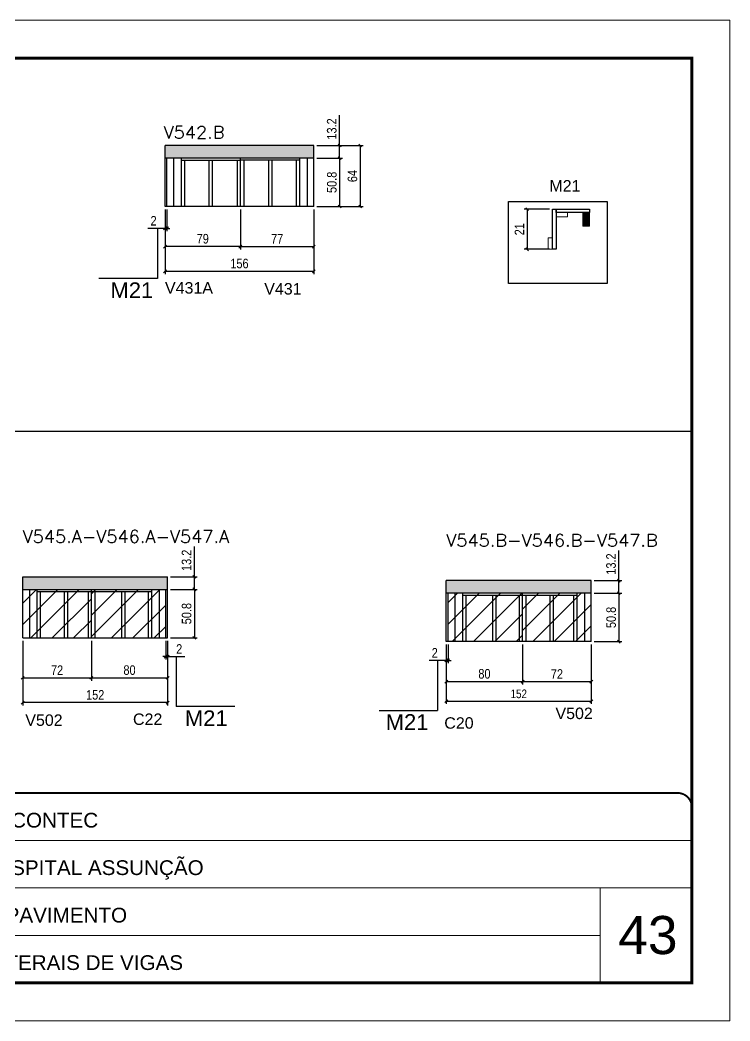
# Model space of a CAD drawing. Extents: x -21493 to -15213, y -12134 to 11887.
# Drawn here: x -17583 to -16838, y -649 to 401 of the extents above; entities that cross this region are included whole.
import ezdxf

# ---------------------------------------------------------------- set-up
doc = ezdxf.new("R2010")
doc.units = 0
doc.linetypes.add('CONTINUO', pattern=[0])
doc.linetypes.add('DASHED', pattern=[0.75, 0.5, -0.25])
for name, color, linetype in [('5', 5, 'Continuous'), ('COTA', 241, 'Continuous'), ('NOMENCLATURA', 7, 'Continuous'), ('Painéis', 200, 'Continuous'), ('Reaproveitamento', 251, 'Continuous'), ('SARR_2.2x7', 40, 'Continuous'), ('SARR_3.5x7', 81, 'Continuous')]:
    doc.layers.add(name, color=color, linetype=linetype)
for name, color, linetype, lineweight in [('CARIMBO', 255, 'Continuous', 9), ('Folhas', 255, 'Continuous', 9), ('Madeira', 126, 'Continuous', 18), ('Sarr 2.2x7', 40, 'Continuous', 9), ('SARRAFO DE PRESSAO', 251, 'DASHED', 9), ('Texto Seção', 7, 'Continuous', 15)]:
    doc.layers.add(name, color=color, linetype=linetype, lineweight=lineweight)
doc.styles.add('ARIAL', font='arial.ttf')
doc.styles.add('COTA TECNICA', font='techl___.ttf', dxfattribs={"height": 10})
doc.styles.add('COTA TECNICA-50', font='techl___.ttf', dxfattribs={"height": 9})
doc.styles.add('REGUA-120', font='ROMANS.shx', dxfattribs={"height": 15})
doc.styles.get("Standard").update_dxf_attribs({"font": 'arial.ttf'})
doc.dimstyles.new('COTA PAINEL-50', dxfattribs={"dimtxt": 9, "dimasz": 3, "dimexe": 3, "dimexo": 3, "dimgap": 3, "dimtad": 1, "dimdec": 1, "dimzin": 12, "dimdsep": 46, "dimtxsty": 'COTA TECNICA-50', "dimblk1": 'OBLIQUE', "dimblk2": 'OBLIQUE', "dimsah": 1, "dimcen": 0.9, "dimclrd": 4, "dimclre": 4, "dimclrt": 240, "dimadec": 1, "dimazin": 3, "dimtfac": 1, "dimtdec": 1, "dimtmove": 0, "dimatfit": 3, "dimfxl": 1, "dimtolj": 1, "dimtzin": 12, "dimarcsym": 0})
doc.dimstyles.new('PAINEL', dxfattribs={"dimtxt": 10, "dimasz": 3, "dimexe": 3, "dimexo": 3, "dimgap": 3, "dimtad": 1, "dimdec": 1, "dimzin": 12, "dimdsep": 46, "dimtxsty": 'COTA TECNICA', "dimblk1": 'OBLIQUE', "dimblk2": 'OBLIQUE', "dimsah": 1, "dimcen": 0.9, "dimclrd": 4, "dimclre": 4, "dimclrt": 240, "dimadec": 1, "dimazin": 3, "dimtfac": 1, "dimtdec": 1, "dimtmove": 0, "dimatfit": 3, "dimfxl": 1, "dimtolj": 1, "dimtzin": 12, "dimarcsym": 0})
pattern_1 = [(50, (-13435.967, -1270.354), (5.46554, -0.4781726), [0.5715, -6.2865]), (355, (-13435.967, -1270.354), (-1.057303, 5.731705), [0.4572, -5.0292175]), (100.45144, (-13435.5116, -1270.394), (4.4082374, 5.2535326), [0.4857, -5.342707]), (46.1842, (-13435.967, -1268.83), (8.132371, -1.26127), [0.85725, -9.42975]), (96.63556, (-13435.289, -1268.935), (7.122124, 7.422784), [0.72855, -8.014068]), (351.18415, (-13435.967, -1268.83), (7.122124, 7.422784), [0.685799, -7.543792]), (21, (-13435.205, -1269.211), (4.5484317, -3.067956), [0.5715, -6.2865]), (326, (-13435.205, -1269.211), (1.854061, 5.525639), [0.4572, -5.0292]), (71.45144, (-13434.826, -1269.4666), (6.4024926, 2.457683), [0.4857, -5.342698]), (37.5, (-13435.967, -1270.354), (0.0926581, 2.5366512), [0, -4.96824, 0, -5.1054, 0, -5.04825]), (7.5, (-13435.967, -1270.354), (2.0045899, 3.0054172), [0, -2.91084, 0, -4.85394, 0, -1.92405]), (327.5, (-13437.6663, -1270.354), (4.0677179, -0.1718623), [0, -1.905, 0, -5.9436, 0, -7.8867]), (317.5, (-13438.4283, -1270.354), (4.4438754, 0.7627947), [0, -2.4765, 0, -3.94716, 0, -5.6007])]

# ---------------------------------------------------------------- blocks, each defined once
blk = doc.blocks.new('_Oblique')
at = {"color": 0, "linetype": 'ByBlock', "lineweight": -2}
blk.add_line((-0.5, -0.5), (0.5, 0.5), dxfattribs=at)
blk = doc.blocks.new('*D1175')
at = {"layer": 'COTA', "color": 4, "lineweight": -2, "ltscale": 25, "transparency": 16777216}
for p, q in [((-17580.1, -249.6), (-17580.1, -317.6)), ((-17428.1, -249.6), (-17428.1, -317.6)), ((-17428.1, -314.6), (-17580.1, -314.6))]:
    blk.add_line(p, q, dxfattribs=at)
at = {"layer": 'Defpoints', "color": 0, "ltscale": 25, "transparency": 16777216}
for p in [(-17580.1, -246.6), (-17428.1, -246.6), (-17580.1, -314.6)]:
    blk.add_point(p, dxfattribs=at)
at = {"layer": 'COTA', "color": 4, "lineweight": -2, "ltscale": 25, "transparency": 16777216, "xscale": 3, "yscale": 3, "zscale": 3, "rotation": 180}
blk.add_blockref('_Oblique', (-17580.1, -314.6), dxfattribs=at)
at = {"layer": 'COTA', "color": 4, "lineweight": -2, "ltscale": 25, "transparency": 16777216, "xscale": 3, "yscale": 3, "zscale": 3}
blk.add_blockref('_Oblique', (-17428.1, -314.6), dxfattribs=at)
at = {"layer": 'COTA', "color": 240, "ltscale": 25, "transparency": 16777216, "insert": (-17504.1, -306.5), "char_height": 10, "attachment_point": 5, "style": 'COTA TECNICA'}
blk.add_mtext('\\A1;152', dxfattribs=at)
blk = doc.blocks.new('*D1176')
at = {"layer": 'COTA', "color": 4, "lineweight": -2, "ltscale": 25, "transparency": 16777216}
for p, q in [((-17580.1, -249.6), (-17580.1, -291.6)), ((-17508.1, -249.6), (-17508.1, -291.6)), ((-17580.1, -288.6), (-17508.1, -288.6))]:
    blk.add_line(p, q, dxfattribs=at)
at = {"layer": 'Defpoints', "color": 0, "ltscale": 25, "transparency": 16777216}
for p in [(-17580.1, -246.6), (-17508.1, -246.6), (-17508.1, -288.6)]:
    blk.add_point(p, dxfattribs=at)
at = {"layer": 'COTA', "color": 4, "lineweight": -2, "ltscale": 25, "transparency": 16777216, "xscale": 3, "yscale": 3, "zscale": 3, "rotation": 180}
blk.add_blockref('_Oblique', (-17580.1, -288.6), dxfattribs=at)
at = {"layer": 'COTA', "color": 4, "lineweight": -2, "ltscale": 25, "transparency": 16777216, "xscale": 3, "yscale": 3, "zscale": 3}
blk.add_blockref('_Oblique', (-17508.1, -288.6), dxfattribs=at)
at = {"layer": 'COTA', "color": 240, "ltscale": 25, "transparency": 16777216, "insert": (-17544.1, -280.5), "char_height": 10, "attachment_point": 5, "style": 'COTA TECNICA'}
blk.add_mtext('\\A1;72', dxfattribs=at)
blk = doc.blocks.new('*D1169')
at = {"layer": 'COTA', "color": 4, "lineweight": -2, "ltscale": 25, "transparency": 16777216}
for p, q in [((-17508.1, -249.6), (-17508.1, -291.6)), ((-17428.1, -249.6), (-17428.1, -291.6)), ((-17508.1, -288.6), (-17428.1, -288.6))]:
    blk.add_line(p, q, dxfattribs=at)
at = {"layer": 'Defpoints', "color": 0, "ltscale": 25, "transparency": 16777216}
for p in [(-17508.1, -246.6), (-17428.1, -246.6), (-17428.1, -288.6)]:
    blk.add_point(p, dxfattribs=at)
at = {"layer": 'COTA', "color": 4, "lineweight": -2, "ltscale": 25, "transparency": 16777216, "xscale": 3, "yscale": 3, "zscale": 3, "rotation": 180}
blk.add_blockref('_Oblique', (-17508.1, -288.6), dxfattribs=at)
at = {"layer": 'COTA', "color": 4, "lineweight": -2, "ltscale": 25, "transparency": 16777216, "xscale": 3, "yscale": 3, "zscale": 3}
blk.add_blockref('_Oblique', (-17428.1, -288.6), dxfattribs=at)
at = {"layer": 'COTA', "color": 240, "ltscale": 25, "transparency": 16777216, "insert": (-17468.1, -280.5), "char_height": 10, "attachment_point": 5, "style": 'COTA TECNICA'}
blk.add_mtext('\\A1;80', dxfattribs=at)
blk = doc.blocks.new('*D1177')
at = {"layer": 'COTA', "color": 4, "lineweight": -2, "ltscale": 25, "transparency": 16777216}
for p, q in [((-17425.1, -195.8), (-17397.1, -195.8)), ((-17400.1, -195.8), (-17400.1, -246.6)), ((-17425.1, -246.6), (-17397.1, -246.6))]:
    blk.add_line(p, q, dxfattribs=at)
at = {"layer": 'Defpoints', "color": 0, "ltscale": 25, "transparency": 16777216}
for p in [(-17428.1, -195.8), (-17428.1, -246.6), (-17400.1, -246.6)]:
    blk.add_point(p, dxfattribs=at)
at = {"layer": 'COTA', "color": 4, "lineweight": -2, "ltscale": 25, "transparency": 16777216, "xscale": 3, "yscale": 3, "zscale": 3}
for p, rotation in [((-17400.1, -195.8), 90), ((-17400.1, -246.6), 270)]:
    blk.add_blockref('_Oblique', p, dxfattribs=dict(at, rotation=rotation))
at = {"layer": 'COTA', "color": 240, "ltscale": 25, "transparency": 16777216, "insert": (-17408.2, -221.2), "char_height": 10, "attachment_point": 5, "rotation": 90, "style": 'COTA TECNICA'}
blk.add_mtext('\\A1;50.8', dxfattribs=at)
blk = doc.blocks.new('*D1178')
at = {"layer": 'COTA', "color": 4, "lineweight": -2, "ltscale": 25, "transparency": 16777216}
for p, q in [((-17400.1, -182.6), (-17400.1, -150.9)), ((-17425.1, -182.6), (-17397.1, -182.6)), ((-17400.1, -195.8), (-17400.1, -182.6)), ((-17425.1, -195.8), (-17397.1, -195.8))]:
    blk.add_line(p, q, dxfattribs=at)
at = {"layer": 'Defpoints', "color": 0, "ltscale": 25, "transparency": 16777216}
for p in [(-17428.1, -182.6), (-17400.1, -182.6), (-17428.1, -195.8)]:
    blk.add_point(p, dxfattribs=at)
at = {"layer": 'COTA', "color": 4, "lineweight": -2, "ltscale": 25, "transparency": 16777216, "xscale": 3, "yscale": 3, "zscale": 3}
for p, rotation in [((-17400.1, -182.6), 90), ((-17400.1, -195.8), 270)]:
    blk.add_blockref('_Oblique', p, dxfattribs=dict(at, rotation=rotation))
at = {"layer": 'COTA', "color": 240, "ltscale": 25, "transparency": 16777216, "insert": (-17408.3, -165.3), "char_height": 10, "attachment_point": 5, "rotation": 90, "style": 'COTA TECNICA'}
blk.add_mtext('\\A1;13.2', dxfattribs=at)
blk = doc.blocks.new('*D1179')
at = {"layer": 'COTA', "color": 4, "lineweight": -2, "ltscale": 25, "transparency": 16777216}
for p, q in [((-17430.1, -249.6), (-17430.1, -269.3)), ((-17428.1, -249.6), (-17428.1, -269.3)), ((-17430.1, -266.3), (-17433.1, -266.3)), ((-17430.1, -266.3), (-17428.1, -266.3)), ((-17428.1, -266.3), (-17410, -266.3))]:
    blk.add_line(p, q, dxfattribs=at)
at = {"layer": 'Defpoints', "color": 0, "ltscale": 25, "transparency": 16777216}
for p in [(-17430.1, -246.6), (-17428.1, -246.6), (-17428.1, -266.3)]:
    blk.add_point(p, dxfattribs=at)
at = {"layer": 'COTA', "color": 4, "lineweight": -2, "ltscale": 25, "transparency": 16777216, "xscale": 3, "yscale": 3, "zscale": 3}
blk.add_blockref('_Oblique', (-17430.1, -266.3), dxfattribs=at)
at = {"layer": 'COTA', "color": 4, "lineweight": -2, "ltscale": 25, "transparency": 16777216, "xscale": 3, "yscale": 3, "zscale": 3, "rotation": 180}
blk.add_blockref('_Oblique', (-17428.1, -266.3), dxfattribs=at)
at = {"layer": 'COTA', "color": 240, "ltscale": 25, "transparency": 16777216, "insert": (-17416, -258.3), "char_height": 10, "attachment_point": 5, "style": 'COTA TECNICA'}
blk.add_mtext('\\A1;2', dxfattribs=at)
blk = doc.blocks.new('*D1180')
at = {"layer": 'COTA', "color": 4, "lineweight": -2, "ltscale": 25, "transparency": 16777216}
for p, q in [((-17055.9, -253.6), (-17055.9, -295.6)), ((-16983.9, -253.6), (-16983.9, -295.6)), ((-16983.9, -292.6), (-17055.9, -292.6))]:
    blk.add_line(p, q, dxfattribs=at)
at = {"layer": 'Defpoints', "color": 0, "ltscale": 25, "transparency": 16777216}
for p in [(-17055.9, -250.6), (-16983.9, -250.6), (-17055.9, -292.6)]:
    blk.add_point(p, dxfattribs=at)
at = {"layer": 'COTA', "color": 4, "lineweight": -2, "ltscale": 25, "transparency": 16777216, "xscale": 3, "yscale": 3, "zscale": 3, "rotation": 180}
blk.add_blockref('_Oblique', (-17055.9, -292.6), dxfattribs=at)
at = {"layer": 'COTA', "color": 4, "lineweight": -2, "ltscale": 25, "transparency": 16777216, "xscale": 3, "yscale": 3, "zscale": 3}
blk.add_blockref('_Oblique', (-16983.9, -292.6), dxfattribs=at)
at = {"layer": 'COTA', "color": 240, "ltscale": 25, "transparency": 16777216, "insert": (-17019.9, -284.5), "char_height": 10, "attachment_point": 5, "style": 'COTA TECNICA'}
blk.add_mtext('\\A1;72', dxfattribs=at)
blk = doc.blocks.new('*D1170')
at = {"layer": 'COTA', "color": 4, "lineweight": -2, "ltscale": 25, "transparency": 16777216}
for p, q in [((-17135.9, -253.6), (-17135.9, -295.6)), ((-17055.9, -253.6), (-17055.9, -295.6)), ((-17055.9, -292.6), (-17135.9, -292.6))]:
    blk.add_line(p, q, dxfattribs=at)
at = {"layer": 'Defpoints', "color": 0, "ltscale": 25, "transparency": 16777216}
for p in [(-17135.9, -250.6), (-17055.9, -250.6), (-17135.9, -292.6)]:
    blk.add_point(p, dxfattribs=at)
at = {"layer": 'COTA', "color": 4, "lineweight": -2, "ltscale": 25, "transparency": 16777216, "xscale": 3, "yscale": 3, "zscale": 3, "rotation": 180}
blk.add_blockref('_Oblique', (-17135.9, -292.6), dxfattribs=at)
at = {"layer": 'COTA', "color": 4, "lineweight": -2, "ltscale": 25, "transparency": 16777216, "xscale": 3, "yscale": 3, "zscale": 3}
blk.add_blockref('_Oblique', (-17055.9, -292.6), dxfattribs=at)
at = {"layer": 'COTA', "color": 240, "ltscale": 25, "transparency": 16777216, "insert": (-17095.9, -284.4), "char_height": 10, "attachment_point": 5, "style": 'COTA TECNICA'}
blk.add_mtext('\\A1;80', dxfattribs=at)
blk = doc.blocks.new('*D1181')
at = {"layer": 'COTA', "color": 4, "lineweight": -2, "ltscale": 25, "transparency": 16777216}
for p, q in [((-17135.9, -253.6), (-17135.9, -273.3)), ((-17133.9, -253.6), (-17133.9, -273.3)), ((-17135.9, -270.3), (-17154, -270.3)), ((-17133.9, -270.3), (-17135.9, -270.3)), ((-17133.9, -270.3), (-17130.9, -270.3))]:
    blk.add_line(p, q, dxfattribs=at)
at = {"layer": 'Defpoints', "color": 0, "ltscale": 25, "transparency": 16777216}
for p in [(-17135.9, -250.6), (-17133.9, -250.6), (-17135.9, -270.3)]:
    blk.add_point(p, dxfattribs=at)
at = {"layer": 'COTA', "color": 4, "lineweight": -2, "ltscale": 25, "transparency": 16777216, "xscale": 3, "yscale": 3, "zscale": 3}
blk.add_blockref('_Oblique', (-17135.9, -270.3), dxfattribs=at)
at = {"layer": 'COTA', "color": 4, "lineweight": -2, "ltscale": 25, "transparency": 16777216, "xscale": 3, "yscale": 3, "zscale": 3, "rotation": 180}
blk.add_blockref('_Oblique', (-17133.9, -270.3), dxfattribs=at)
at = {"layer": 'COTA', "color": 240, "ltscale": 25, "transparency": 16777216, "insert": (-17148, -262.3), "char_height": 10, "attachment_point": 5, "style": 'COTA TECNICA'}
blk.add_mtext('\\A1;2', dxfattribs=at)
blk = doc.blocks.new('*D1171')
at = {"layer": 'COTA', "color": 4, "lineweight": -2, "ltscale": 25, "transparency": 16777216}
for p, q in [((-16980.9, -199.8), (-16951.9, -199.8)), ((-16954.9, -199.8), (-16954.9, -250.6)), ((-16980.9, -250.6), (-16951.9, -250.6))]:
    blk.add_line(p, q, dxfattribs=at)
at = {"layer": 'Defpoints', "color": 0, "ltscale": 25, "transparency": 16777216}
for p in [(-16983.9, -199.8), (-16983.9, -250.6), (-16954.9, -250.6)]:
    blk.add_point(p, dxfattribs=at)
at = {"layer": 'COTA', "color": 4, "lineweight": -2, "ltscale": 25, "transparency": 16777216, "xscale": 3, "yscale": 3, "zscale": 3}
for p, rotation in [((-16954.9, -199.8), 90), ((-16954.9, -250.6), 270)]:
    blk.add_blockref('_Oblique', p, dxfattribs=dict(at, rotation=rotation))
at = {"layer": 'COTA', "color": 240, "ltscale": 25, "transparency": 16777216, "insert": (-16963, -225.2), "char_height": 10, "attachment_point": 5, "rotation": 90, "style": 'COTA TECNICA'}
blk.add_mtext('\\A1;50.8', dxfattribs=at)
blk = doc.blocks.new('*D1172')
at = {"layer": 'COTA', "color": 4, "lineweight": -2, "ltscale": 25, "transparency": 16777216}
for p, q in [((-16954.9, -186.6), (-16954.9, -154.9)), ((-16980.9, -186.6), (-16951.9, -186.6)), ((-16954.9, -199.8), (-16954.9, -186.6)), ((-16980.9, -199.8), (-16951.9, -199.8))]:
    blk.add_line(p, q, dxfattribs=at)
at = {"layer": 'Defpoints', "color": 0, "ltscale": 25, "transparency": 16777216}
for p in [(-16983.9, -186.6), (-16954.9, -186.6), (-16983.9, -199.8)]:
    blk.add_point(p, dxfattribs=at)
at = {"layer": 'COTA', "color": 4, "lineweight": -2, "ltscale": 25, "transparency": 16777216, "xscale": 3, "yscale": 3, "zscale": 3}
for p, rotation in [((-16954.9, -186.6), 90), ((-16954.9, -199.8), 270)]:
    blk.add_blockref('_Oblique', p, dxfattribs=dict(at, rotation=rotation))
at = {"layer": 'COTA', "color": 240, "ltscale": 25, "transparency": 16777216, "insert": (-16963.1, -169.2), "char_height": 10, "attachment_point": 5, "rotation": 90, "style": 'COTA TECNICA'}
blk.add_mtext('\\A1;13.2', dxfattribs=at)
blk = doc.blocks.new('*D1182')
at = {"layer": 'COTA', "color": 4, "lineweight": -2, "transparency": 16777216}
for p, q in [((-17135.9, -253.6), (-17135.9, -316)), ((-16983.9, -253.6), (-16983.9, -316)), ((-17135.9, -313), (-16983.9, -313))]:
    blk.add_line(p, q, dxfattribs=at)
at = {"layer": 'Defpoints', "color": 0, "transparency": 16777216}
for p in [(-17135.9, -250.6), (-16983.9, -250.6), (-16983.9, -313)]:
    blk.add_point(p, dxfattribs=at)
at = {"layer": 'COTA', "color": 4, "lineweight": -2, "transparency": 16777216, "xscale": 3, "yscale": 3, "zscale": 3, "rotation": 180}
blk.add_blockref('_Oblique', (-17135.9, -313), dxfattribs=at)
at = {"layer": 'COTA', "color": 4, "lineweight": -2, "transparency": 16777216, "xscale": 3, "yscale": 3, "zscale": 3}
blk.add_blockref('_Oblique', (-16983.9, -313), dxfattribs=at)
at = {"layer": 'COTA', "color": 240, "transparency": 16777216, "insert": (-17059.9, -305.4), "char_height": 9, "attachment_point": 5, "style": 'COTA TECNICA-50'}
blk.add_mtext('\\A1;152', dxfattribs=at)
blk = doc.blocks.new('*D1831')
at = {"layer": 'Defpoints', "color": 0, "linetype": 'ByBlock', "transparency": 16777216}
for p in [(-17024.7, 203), (-17051.1, 161), (-17024.7, 161)]:
    blk.add_point(p, dxfattribs=at)
at = {"layer": 'Sarr 2.2x7', "color": 4, "linetype": 'ByBlock', "lineweight": -2, "transparency": 16777216}
for p, q in [((-17027.7, 203), (-17054.1, 203)), ((-17051.1, 203), (-17051.1, 161)), ((-17027.7, 161), (-17054.1, 161))]:
    blk.add_line(p, q, dxfattribs=at)
at = {"layer": 'Sarr 2.2x7', "color": 4, "linetype": 'ByBlock', "lineweight": -2, "transparency": 16777216, "xscale": 3, "yscale": 3, "zscale": 3}
for p, rotation in [((-17051.1, 203), 90), ((-17051.1, 161), 270)]:
    blk.add_blockref('_Oblique', p, dxfattribs=dict(at, rotation=rotation))
at = {"layer": 'Sarr 2.2x7', "color": 240, "linetype": 'ByBlock', "transparency": 16777216, "insert": (-17059.2, 182), "char_height": 10, "attachment_point": 5, "rotation": 90, "style": 'COTA TECNICA'}
blk.add_mtext('\\A1;21', dxfattribs=at)
blk = doc.blocks.new('*D1746')
at = {"layer": 'COTA', "color": 4, "lineweight": -2, "ltscale": 25, "transparency": 16777216}
for p, q in [((-17430.8, 202.8), (-17430.8, 134.9)), ((-17274.8, 202.8), (-17274.8, 134.9)), ((-17430.8, 137.9), (-17274.8, 137.9))]:
    blk.add_line(p, q, dxfattribs=at)
at = {"layer": 'Defpoints', "color": 0, "ltscale": 25, "transparency": 16777216}
for p in [(-17430.8, 205.8), (-17274.8, 205.8), (-17274.8, 137.9)]:
    blk.add_point(p, dxfattribs=at)
at = {"layer": 'COTA', "color": 4, "lineweight": -2, "ltscale": 25, "transparency": 16777216, "xscale": 3, "yscale": 3, "zscale": 3, "rotation": 180}
blk.add_blockref('_Oblique', (-17430.8, 137.9), dxfattribs=at)
at = {"layer": 'COTA', "color": 4, "lineweight": -2, "ltscale": 25, "transparency": 16777216, "xscale": 3, "yscale": 3, "zscale": 3}
blk.add_blockref('_Oblique', (-17274.8, 137.9), dxfattribs=at)
at = {"layer": 'COTA', "color": 240, "ltscale": 25, "transparency": 16777216, "insert": (-17352.8, 146), "char_height": 10, "attachment_point": 5, "style": 'COTA TECNICA'}
blk.add_mtext('\\A1;156', dxfattribs=at)
blk = doc.blocks.new('*D1747')
at = {"layer": 'COTA', "color": 4, "lineweight": -2, "ltscale": 25, "transparency": 16777216}
for p, q in [((-17430.8, 202.8), (-17430.8, 160.8)), ((-17351.8, 202.8), (-17351.8, 160.8)), ((-17351.8, 163.8), (-17430.8, 163.8))]:
    blk.add_line(p, q, dxfattribs=at)
at = {"layer": 'Defpoints', "color": 0, "ltscale": 25, "transparency": 16777216}
for p in [(-17430.8, 205.8), (-17351.8, 205.8), (-17430.8, 163.8)]:
    blk.add_point(p, dxfattribs=at)
at = {"layer": 'COTA', "color": 4, "lineweight": -2, "ltscale": 25, "transparency": 16777216, "xscale": 3, "yscale": 3, "zscale": 3, "rotation": 180}
blk.add_blockref('_Oblique', (-17430.8, 163.8), dxfattribs=at)
at = {"layer": 'COTA', "color": 4, "lineweight": -2, "ltscale": 25, "transparency": 16777216, "xscale": 3, "yscale": 3, "zscale": 3}
blk.add_blockref('_Oblique', (-17351.8, 163.8), dxfattribs=at)
at = {"layer": 'COTA', "color": 240, "ltscale": 25, "transparency": 16777216, "insert": (-17391.3, 172), "char_height": 10, "attachment_point": 5, "style": 'COTA TECNICA'}
blk.add_mtext('\\A1;79', dxfattribs=at)
blk = doc.blocks.new('*D1805')
at = {"layer": 'COTA', "color": 4, "lineweight": -2, "ltscale": 25, "transparency": 16777216}
for p, q in [((-17271.8, 256.6), (-17244.8, 256.6)), ((-17247.8, 256.6), (-17247.8, 205.8)), ((-17271.8, 205.8), (-17244.8, 205.8))]:
    blk.add_line(p, q, dxfattribs=at)
at = {"layer": 'Defpoints', "color": 0, "ltscale": 25, "transparency": 16777216}
for p in [(-17274.8, 256.6), (-17274.8, 205.8), (-17247.8, 205.8)]:
    blk.add_point(p, dxfattribs=at)
at = {"layer": 'COTA', "color": 4, "lineweight": -2, "ltscale": 25, "transparency": 16777216, "xscale": 3, "yscale": 3, "zscale": 3}
for p, rotation in [((-17247.8, 256.6), 90), ((-17247.8, 205.8), 270)]:
    blk.add_blockref('_Oblique', p, dxfattribs=dict(at, rotation=rotation))
at = {"layer": 'COTA', "color": 240, "ltscale": 25, "transparency": 16777216, "insert": (-17255.9, 231.2), "char_height": 10, "attachment_point": 5, "rotation": 90, "style": 'COTA TECNICA'}
blk.add_mtext('\\A1;50.8', dxfattribs=at)
blk = doc.blocks.new('*D1806')
at = {"layer": 'COTA', "color": 4, "lineweight": -2, "ltscale": 25, "transparency": 16777216}
for p, q in [((-17247.8, 269.8), (-17247.8, 301.6)), ((-17271.8, 269.8), (-17244.8, 269.8)), ((-17247.8, 256.6), (-17247.8, 269.8)), ((-17271.8, 256.6), (-17244.8, 256.6))]:
    blk.add_line(p, q, dxfattribs=at)
at = {"layer": 'Defpoints', "color": 0, "ltscale": 25, "transparency": 16777216}
for p in [(-17274.8, 269.8), (-17247.8, 269.8), (-17274.8, 256.6)]:
    blk.add_point(p, dxfattribs=at)
at = {"layer": 'COTA', "color": 4, "lineweight": -2, "ltscale": 25, "transparency": 16777216, "xscale": 3, "yscale": 3, "zscale": 3}
for p, rotation in [((-17247.8, 269.8), 90), ((-17247.8, 256.6), 270)]:
    blk.add_blockref('_Oblique', p, dxfattribs=dict(at, rotation=rotation))
at = {"layer": 'COTA', "color": 240, "ltscale": 25, "transparency": 16777216, "insert": (-17256, 287.2), "char_height": 10, "attachment_point": 5, "rotation": 90, "style": 'COTA TECNICA'}
blk.add_mtext('\\A1;13.2', dxfattribs=at)
blk = doc.blocks.new('*D1748')
at = {"layer": 'COTA', "color": 4, "lineweight": -2, "ltscale": 25, "transparency": 16777216}
for p, q in [((-17351.8, 202.8), (-17351.8, 160.8)), ((-17274.8, 202.8), (-17274.8, 160.8)), ((-17351.8, 163.8), (-17274.8, 163.8))]:
    blk.add_line(p, q, dxfattribs=at)
at = {"layer": 'Defpoints', "color": 0, "ltscale": 25, "transparency": 16777216}
for p in [(-17351.8, 205.8), (-17274.8, 205.8), (-17274.8, 163.8)]:
    blk.add_point(p, dxfattribs=at)
at = {"layer": 'COTA', "color": 4, "lineweight": -2, "ltscale": 25, "transparency": 16777216, "xscale": 3, "yscale": 3, "zscale": 3, "rotation": 180}
blk.add_blockref('_Oblique', (-17351.8, 163.8), dxfattribs=at)
at = {"layer": 'COTA', "color": 4, "lineweight": -2, "ltscale": 25, "transparency": 16777216, "xscale": 3, "yscale": 3, "zscale": 3}
blk.add_blockref('_Oblique', (-17274.8, 163.8), dxfattribs=at)
at = {"layer": 'COTA', "color": 240, "ltscale": 25, "transparency": 16777216, "insert": (-17313.3, 171.9), "char_height": 10, "attachment_point": 5, "style": 'COTA TECNICA'}
blk.add_mtext('\\A1;77', dxfattribs=at)
blk = doc.blocks.new('*D1807')
at = {"layer": 'COTA', "color": 4, "lineweight": -2, "transparency": 16777216}
for p, q in [((-17430.8, 202.8), (-17430.8, 179.9)), ((-17428.8, 202.8), (-17428.8, 179.9)), ((-17430.8, 182.9), (-17448.9, 182.9)), ((-17428.8, 182.9), (-17430.8, 182.9)), ((-17428.8, 182.9), (-17425.8, 182.9))]:
    blk.add_line(p, q, dxfattribs=at)
at = {"layer": 'Defpoints', "color": 0, "transparency": 16777216}
for p in [(-17430.8, 205.8), (-17428.8, 205.8), (-17430.8, 182.9)]:
    blk.add_point(p, dxfattribs=at)
at = {"layer": 'COTA', "color": 4, "lineweight": -2, "transparency": 16777216, "xscale": 3, "yscale": 3, "zscale": 3}
blk.add_blockref('_Oblique', (-17430.8, 182.9), dxfattribs=at)
at = {"layer": 'COTA', "color": 4, "lineweight": -2, "transparency": 16777216, "xscale": 3, "yscale": 3, "zscale": 3, "rotation": 180}
blk.add_blockref('_Oblique', (-17428.8, 182.9), dxfattribs=at)
at = {"layer": 'COTA', "color": 240, "transparency": 16777216, "insert": (-17442.9, 190.9), "char_height": 10, "attachment_point": 5, "style": 'COTA TECNICA'}
blk.add_mtext('\\A1;2', dxfattribs=at)
blk = doc.blocks.new('*D1808')
at = {"layer": 'COTA', "color": 4, "lineweight": -2, "ltscale": 25, "transparency": 16777216}
for p, q in [((-17271.8, 269.8), (-17223.2, 269.8)), ((-17226.2, 269.8), (-17226.2, 205.8)), ((-17271.8, 205.8), (-17223.2, 205.8))]:
    blk.add_line(p, q, dxfattribs=at)
at = {"layer": 'Defpoints', "color": 0, "ltscale": 25, "transparency": 16777216}
for p in [(-17274.8, 269.8), (-17274.8, 205.8), (-17226.2, 205.8)]:
    blk.add_point(p, dxfattribs=at)
at = {"layer": 'COTA', "color": 4, "lineweight": -2, "ltscale": 25, "transparency": 16777216, "xscale": 3, "yscale": 3, "zscale": 3}
for p, rotation in [((-17226.2, 269.8), 90), ((-17226.2, 205.8), 270)]:
    blk.add_blockref('_Oblique', p, dxfattribs=dict(at, rotation=rotation))
at = {"layer": 'COTA', "color": 240, "ltscale": 25, "transparency": 16777216, "insert": (-17234.3, 237.8), "char_height": 10, "attachment_point": 5, "rotation": 90, "style": 'COTA TECNICA'}
blk.add_mtext('\\A1;64', dxfattribs=at)
blk = doc.blocks.new('9999999999')
at = {"color": 30, "linetype": 'CONTINUO'}
for p, q in [((98564.6, 34379.6), (99584, 34379.6)), ((98564.6, 34329.8), (99488, 34329.8)), ((99584, 34329.8), (99488, 34329.8)), ((99488, 34329.8), (99488, 34230.2)), ((98564.6, 34280), (99488, 34280))]:
    blk.add_line(p, q, dxfattribs=at)
at = {"color": 30, "linetype": 'CONTINUO', "const_width": 2}
blk.add_lwpolyline([(99584, 34230.2), (99584, 34414.4, 0.414214), (99569, 34429.4), (98229, 34429.4, 0.414214), (98214, 34414.4), (98214, 34245.2, 0.414214), (98229, 34230.2), (99584, 34230.2)], format="xyb", dxfattribs=at)
at = {"layer": 'Folhas'}
blk.add_lwpolyline([(98139, 34190.2), (99624, 34190.2), (99624, 35240.2), (98139, 35240.2)], close=True, dxfattribs=at)
at = {"layer": 'Folhas', "color": 30, "const_width": 3}
blk.add_lwpolyline([(98214, 34230.2), (99584, 34230.2), (99584, 35200.2), (98214, 35200.2)], close=True, dxfattribs=at)
at = {"color": 7, "linetype": 'Continuous', "ltscale": 5, "style": 'ARIAL'}
for s, height, p in [('ROCONTEC', 15.48, (98837.7, 34393.1)), ('HOSPITAL ASSUNÇÃO', 15.483, (98837.7, 34343.3)), ('3° PAVIMENTO', 15.483, (98837.7, 34293.5)), ('LATERAIS DE VIGAS', 15.483, (98837.7, 34243.7))]:
    blk.add_text(s, height=height, dxfattribs=at).set_placement(p)

msp = doc.modelspace()

# ---------------------------------------------------------------- hatches: boundary and pattern name
at = {"layer": 'COTA', "linetype": 'ByBlock'}
h = msp.add_hatch(dxfattribs=at)
h.set_pattern_fill('AR-CONC', color=256, scale=0.03)
h.set_pattern_definition([(50, (-158060.318, -17701.501), (5.46554007, -0.47817257), [0.5715, -6.2865]), (355, (-158060.318, -17701.501), (-1.05730264, 5.73170536), [0.4572, -5.02921753]), (100.4514447, (-158059.8627, -17701.541), (4.40823741, 5.25353256), [0.48570026, -5.34270734]), (46.1842, (-158060.318, -17699.977), (8.13237123, -1.26126984), [0.85725, -9.42975]), (96.6355576, (-158059.6405, -17700.082), (7.122124, 7.42278374), [0.7285507, -8.01406824]), (351.184151, (-158060.318, -17699.977), (7.122124, 7.42278374), [0.685799, -7.54379196]), (21, (-158059.556, -17700.358), (4.54843174, -3.06795595), [0.5715, -6.2865]), (326, (-158059.556, -17700.358), (1.85406085, 5.52563898), [0.4572, -5.0292]), (71.451445, (-158059.177, -17700.614), (6.40249258, 2.45768307), [0.48570026, -5.34269813]), (37.5, (-158060.3182, -17701.501), (0.092658098, 2.536651166), [0, -4.96824, 0, -5.1054, 0, -5.04825]), (7.5, (-158060.3182, -17701.501), (2.004589875, 3.005417245), [0, -2.91084, 0, -4.85394, 0, -1.92405]), (327.5, (-158062.0174, -17701.501), (4.067717855, -0.17186232), [0, -1.905, 0, -5.9436, 0, -7.8867]), (317.5, (-158062.7794, -17701.501), (4.44387544, 0.76279473), [0, -2.4765, 0, -3.94716, 0, -5.6007])])
h.paths.add_polyline_path([(-17430.82, 269.82), (-17430.82, 256.62), (-17274.78, 256.62), (-17274.78, 269.82)])
h = msp.add_hatch(dxfattribs=at)
h.set_pattern_fill('AR-CONC', color=256, scale=0.03)
h.set_pattern_definition(pattern_1)
h.paths.add_polyline_path([(-17428.1, -195.84), (-17428.1, -182.64), (-17580.14, -182.64), (-17580.14, -195.84), (-17508.14, -195.84)])
h = msp.add_hatch(dxfattribs=at)
h.set_pattern_fill('AR-CONC', color=256, scale=0.03)
h.set_pattern_definition(pattern_1)
h.paths.add_polyline_path([(-16983.86, -199.8), (-16983.86, -186.6), (-17135.9, -186.6), (-17135.9, -199.8), (-17055.86, -199.8)])
at = {"layer": 'Madeira'}
h = msp.add_hatch(dxfattribs=at)
h.set_pattern_fill('ANSI31', color=256, scale=0.2, angle=270, style=0)
h.set_pattern_definition([(315, (-419.67775, -13148.738), (0.449012806, 0.449012806), [])])
h.paths.add_polyline_path([(-16985.69, 199.39), (-16992.69, 199.39), (-16992.69, 185.39), (-16985.69, 185.39)])
at = {"layer": 'Reaproveitamento', "ltscale": 25}
h = msp.add_hatch(dxfattribs=at)
h.set_pattern_fill('ANSI31', color=256, scale=5)
h.set_pattern_definition([(45, (-158169.875, -19274.596), (-11.2253202, 11.2253202), [])])
h.paths.add_polyline_path([(-17508.14, -246.64), (-17508.14, -195.84), (-17580.14, -195.84), (-17580.14, -246.64)])
h = msp.add_hatch(dxfattribs=at)
h.set_pattern_fill('ANSI31', color=256, scale=5)
h.set_pattern_definition([(45, (-158219.875, -19274.596), (-11.2253202, 11.2253202), [])])
h.paths.add_polyline_path([(-17430.1, -246.64), (-17430.1, -195.84), (-17508.14, -195.84), (-17508.14, -246.64)])
h = msp.add_hatch(dxfattribs=at)
h.set_pattern_fill('ANSI31', color=256, scale=5)
h.set_pattern_definition([(45, (-158330.279, -19274.596), (-11.2253202, 11.2253202), [])])
h.paths.add_polyline_path([(-17055.86, -250.6), (-17055.86, -199.8), (-17133.9, -199.8), (-17133.9, -250.6)])
h = msp.add_hatch(dxfattribs=at)
h.set_pattern_fill('ANSI31', color=256, scale=5)
h.set_pattern_definition([(45, (-158380.279, -19274.596), (-11.2253202, 11.2253202), [])])
h.paths.add_polyline_path([(-16983.86, -250.6), (-16983.86, -199.8), (-17055.86, -199.8), (-17055.86, -250.6)])

# ---------------------------------------------------------------- linework, layer by layer
at = {"linetype": 'ByBlock'}
msp.add_lwpolyline([(-17070.61, 211.15), (-16967.17, 211.15), (-16967.17, 125.22), (-17070.61, 125.22)], close=True, dxfattribs=at)
at = {"layer": 'COTA', "linetype": 'ByBlock'}
for p, q in [((-17274.78, 269.82), (-17430.82, 269.82)), ((-17430.82, 256.62), (-17430.82, 269.82)), ((-17274.78, 256.62), (-17274.78, 269.82)), ((-18248.41, -29.69), (-16878.41, -29.69)), ((-17580.14, -182.64), (-17428.1, -182.64)), ((-17580.14, -195.84), (-17580.14, -182.64)), ((-17428.1, -195.84), (-17428.1, -182.64)), ((-16983.86, -186.6), (-17135.9, -186.6)), ((-17135.9, -199.8), (-17135.9, -186.6)), ((-16983.86, -199.8), (-16983.86, -186.6))]:
    msp.add_line(p, q, dxfattribs=at)
at = {"layer": 'Madeira'}
msp.add_lwpolyline([(-16985.69, 199.39), (-16992.69, 199.39), (-16992.69, 185.39), (-16985.69, 185.39)], close=True, dxfattribs=at)
at = {"layer": 'NOMENCLATURA', "linetype": 'Continuous'}
for p, q in [((-17438.74, 182.65), (-17438.74, 130.25)), ((-17438.74, 130.25), (-17500.24, 130.25)), ((-17419.04, -266.34), (-17419.04, -318.74)), ((-17144.96, -270.29), (-17144.96, -322.69)), ((-17357.55, -318.74), (-17419.04, -318.74)), ((-17206.45, -322.69), (-17144.96, -322.69))]:
    msp.add_line(p, q, dxfattribs=at)
at = {"layer": 'Painéis'}
for p, q in [((-17274.78, 256.62), (-17430.82, 256.62)), ((-17274.78, 205.82), (-17430.82, 205.82)), ((-17580.14, -195.84), (-17508.14, -195.84)), ((-17508.14, -195.84), (-17428.1, -195.84)), ((-17055.86, -199.8), (-17135.9, -199.8)), ((-16983.86, -199.8), (-17055.86, -199.8)), ((-17580.14, -246.64), (-17508.14, -246.64)), ((-17508.14, -246.64), (-17428.1, -246.64)), ((-17055.86, -250.6), (-17135.9, -250.6)), ((-16983.86, -250.6), (-17055.86, -250.6))]:
    msp.add_line(p, q, dxfattribs=at)
at = {"layer": 'Painéis', "linetype": 'ByBlock'}
for p, q in [((-17430.82, 205.82), (-17430.82, 256.62)), ((-17274.78, 205.82), (-17274.78, 256.62))]:
    msp.add_line(p, q, dxfattribs=at)
at = {"layer": 'Painéis', "ltscale": 25}
for p, q in [((-17428.82, 205.82), (-17428.82, 256.62)), ((-17351.78, 205.82), (-17351.78, 256.62)), ((-17274.78, 205.82), (-17274.78, 256.62)), ((-17580.14, -246.64), (-17580.14, -195.84)), ((-17508.14, -246.64), (-17508.14, -195.84)), ((-17508.14, -246.64), (-17508.14, -195.84)), ((-17430.1, -246.64), (-17430.1, -195.84)), ((-17428.1, -246.64), (-17428.1, -195.84)), ((-17135.9, -250.6), (-17135.9, -199.8)), ((-17133.9, -250.6), (-17133.9, -199.8)), ((-17055.86, -250.6), (-17055.86, -199.8)), ((-17055.86, -250.6), (-17055.86, -199.8)), ((-16983.86, -250.6), (-16983.86, -199.8))]:
    msp.add_line(p, q, dxfattribs=at)
at = {"layer": 'Painéis'}
msp.add_lwpolyline([(-17020.65, 161), (-17024.65, 161), (-17024.65, 203), (-17020.65, 203)], close=True, dxfattribs=at)
at = {"layer": 'Painéis', "linetype": 'ByBlock'}
msp.add_lwpolyline([(-17020.65, 203), (-16985.71, 203), (-16985.71, 199.4), (-17020.65, 199.4), (-17020.65, 203)], dxfattribs=at)
at = {"layer": 'Sarr 2.2x7', "linetype": 'ByBlock'}
for points in [[(-17020.65, 199.4), (-17008.65, 199.4), (-17008.65, 195), (-17020.65, 195), (-17020.65, 199.4)], [(-17029.05, 161), (-17029.05, 173), (-17024.65, 173), (-17024.65, 161), (-17029.05, 161)]]:
    msp.add_lwpolyline(points, dxfattribs=at)
at = {"layer": 'SARR_2.2x7', "linetype": 'Continuous'}
for p, q in [((-17421.82, 256.62), (-17421.82, 205.82)), ((-17413.82, 254.42), (-17351.78, 254.42)), ((-17289.78, 254.42), (-17351.78, 254.42)), ((-17281.78, 256.62), (-17281.78, 205.82)), ((-17573.14, -195.84), (-17573.14, -246.64)), ((-17565.14, -198.04), (-17508.14, -198.04)), ((-17508.14, -198.04), (-17445.1, -198.04)), ((-17437.1, -195.84), (-17437.1, -246.64)), ((-17126.9, -199.8), (-17126.9, -250.6)), ((-17118.9, -202), (-17055.86, -202)), ((-17055.86, -202), (-16998.86, -202)), ((-16990.86, -199.8), (-16990.86, -250.6))]:
    msp.add_line(p, q, dxfattribs=at)
at = {"layer": 'SARR_3.5x7'}
for p, q in [((-17413.82, 256.62), (-17413.82, 205.82)), ((-17410.32, 254.42), (-17410.32, 205.82)), ((-17410.3, 254.42), (-17410.3, 205.82)), ((-17384.82, 254.42), (-17384.82, 205.82)), ((-17381.32, 254.42), (-17381.32, 205.82)), ((-17355.28, 254.42), (-17355.28, 205.82)), ((-17348.28, 254.42), (-17348.28, 205.82)), ((-17322.27, 254.42), (-17322.27, 205.82)), ((-17318.77, 254.42), (-17318.77, 205.82)), ((-17293.28, 254.42), (-17293.28, 205.82)), ((-17289.78, 256.62), (-17289.78, 205.82)), ((-17565.14, -195.84), (-17565.14, -246.64)), ((-17561.64, -198.04), (-17561.64, -246.64)), ((-17536.64, -198.04), (-17536.64, -246.64)), ((-17533.14, -198.04), (-17533.14, -246.64)), ((-17511.64, -198.04), (-17511.64, -246.64)), ((-17511.64, -198.04), (-17511.64, -246.64)), ((-17504.64, -198.04), (-17504.64, -246.64)), ((-17476.62, -198.04), (-17476.62, -246.64)), ((-17473.12, -198.04), (-17473.12, -246.64)), ((-17448.6, -198.04), (-17448.6, -246.64)), ((-17445.1, -195.84), (-17445.1, -246.64)), ((-17118.9, -199.8), (-17118.9, -250.6)), ((-17115.4, -202), (-17115.4, -250.6)), ((-17087.38, -202), (-17087.38, -250.6)), ((-17083.88, -202), (-17083.88, -250.6)), ((-17059.36, -202), (-17059.36, -250.6)), ((-17052.36, -202), (-17052.36, -250.6)), ((-17027.36, -202), (-17027.36, -250.6)), ((-17023.86, -202), (-17023.86, -250.6)), ((-17002.36, -202), (-17002.36, -250.6)), ((-16998.86, -199.8), (-16998.86, -250.6))]:
    msp.add_line(p, q, dxfattribs=at)

# ---------------------------------------------------------------- block references
at = {"layer": 'SARRAFO DE PRESSAO', "color": 6, "linetype": 'ByBlock'}
msp.add_blockref('9999999999', (-116462.39, -34838.72), dxfattribs=at)

# ---------------------------------------------------------------- texts
at = {"layer": '5', "color": 7, "linetype": 'Continuous'}
msp.add_text('M21', height=12, rotation=359.99996, dxfattribs=at).set_placement((-17027.77, 221.59))
at = {"layer": '5', "linetype": 'Continuous'}
for s, rotation, p in [('V431A', 0.00004, (-17430.91, 114.51)), ('V431', 0.00004, (-17326.81, 113.53)), ('V502', 0.00004, (-17021.4, -331.82)), ('V502', 359.99996, (-17577.4, -338.94)), ('C22', 359.99996, (-17464.46, -337.96)), ('C20', 0.00004, (-17138, -341.92))]:
    msp.add_text(s, height=12, rotation=rotation, dxfattribs=at).set_placement(p)
at = {"layer": 'CARIMBO', "style": 'ARIAL'}
msp.add_text('43', height=40, dxfattribs=at).set_placement((-16955.55, -578.37))
at = {"layer": 'NOMENCLATURA', "linetype": 'Continuous'}
for p in [(-17488.07, 109.77), (-17410.05, -339.22), (-17199.44, -343.18)]:
    msp.add_text('M21', height=16.5, dxfattribs=at).set_placement(p)
at = {"layer": 'Texto Seção', "style": 'REGUA-120', "width": 1.05}
for s, p in [('V542.B', (-17432.27, 277.13)), ('V545.A-V546.A-V547.A', (-17580.15, -146.83)), ('V545.B-V546.B-V547.B', (-17135.92, -150.79))]:
    msp.add_text(s, height=13, dxfattribs=at).set_placement(p)

# ---------------------------------------------------------------- dimensions: what is measured, and where the dimension line sits
at = {"layer": 'COTA', "ltscale": 25}
for base, p1, p2, angle, picture, middle in [((-17247.79, 269.82), (-17274.78, 256.62), (-17274.78, 269.82), 90, '*D1806', (-17256.01, 287.19)), ((-17226.23, 205.82), (-17274.78, 269.82), (-17274.78, 205.82), 90, '*D1808', (-17234.33, 237.82)), ((-17247.79, 205.82), (-17274.78, 256.62), (-17274.78, 205.82), 90, '*D1805', (-17255.92, 231.22)), ((-17274.78, 137.86), (-17430.82, 205.82), (-17274.78, 205.82), 180, '*D1746', (-17352.8, 145.97)), ((-17400.1, -182.64), (-17428.1, -195.84), (-17428.1, -182.64), 90, '*D1178', (-17408.32, -165.28)), ((-16954.87, -186.6), (-16983.86, -199.8), (-16983.86, -186.6), 90, '*D1172', (-16963.09, -169.23)), ((-17400.1, -246.64), (-17428.1, -195.84), (-17428.1, -246.64), 90, '*D1177', (-17408.24, -221.24)), ((-16954.87, -250.6), (-16983.86, -199.8), (-16983.86, -250.6), 90, '*D1171', (-16963, -225.2)), ((-17135.9, -270.29), (-17133.9, -250.6), (-17135.9, -250.6), 180, '*D1181', (-17147.96, -262.29)), ((-17055.86, -292.57), (-16983.86, -250.6), (-17055.86, -250.6), 180, '*D1180', (-17019.86, -284.5))]:
    dim = msp.add_linear_dim(base=base, p1=p1, p2=p2, angle=angle, dimstyle='PAINEL', dxfattribs=at)
    dim.commit()
    dim.dimension.update_dxf_attribs({"geometry": picture, "text_midpoint": middle})
at = {"layer": 'COTA'}
dim = msp.add_linear_dim(base=(-17430.82, 182.92), p1=(-17428.82, 205.82), p2=(-17430.82, 205.82), angle=180, dimstyle='PAINEL', dxfattribs=at)
dim.commit()
dim.dimension.update_dxf_attribs({"geometry": '*D1807', "text_midpoint": (-17442.87, 190.92)})
at = {"layer": 'COTA', "ltscale": 25}
for base, p1, p2, picture, middle in [((-17430.82, 163.85), (-17351.78, 205.82), (-17430.82, 205.82), '*D1747', (-17391.3, 171.95)), ((-17135.9, -292.57), (-17055.86, -250.6), (-17135.9, -250.6), '*D1170', (-17095.88, -284.45))]:
    dim = msp.add_linear_dim(base=base, p1=p1, p2=p2, angle=180, dimstyle='PAINEL', override={"dimtmove": 1}, dxfattribs=at)
    dim.commit()
    dim.dimension.update_dxf_attribs({"geometry": picture, "text_midpoint": middle})
for base, p1, p2, picture, middle in [((-17274.78, 163.85), (-17351.78, 205.82), (-17274.78, 205.82), '*D1748', (-17313.28, 171.92)), ((-17580.14, -314.61), (-17428.1, -246.64), (-17580.14, -246.64), '*D1175', (-17504.12, -306.5)), ((-17508.14, -288.62), (-17580.14, -246.64), (-17508.14, -246.64), '*D1176', (-17544.14, -280.55)), ((-17428.1, -266.34), (-17430.1, -246.64), (-17428.1, -246.64), '*D1179', (-17416.04, -258.34))]:
    dim = msp.add_linear_dim(base=base, p1=p1, p2=p2, dimstyle='PAINEL', dxfattribs=at)
    dim.commit()
    dim.dimension.update_dxf_attribs({"geometry": picture, "text_midpoint": middle})
dim = msp.add_linear_dim(base=(-17428.1, -288.62), p1=(-17508.14, -246.64), p2=(-17428.1, -246.64), dimstyle='PAINEL', override={"dimtmove": 1}, dxfattribs=at)
dim.commit()
dim.dimension.update_dxf_attribs({"geometry": '*D1169', "text_midpoint": (-17468.12, -280.49)})
at = {"layer": 'COTA'}
dim = msp.add_linear_dim(base=(-16983.86, -313.01), p1=(-17135.9, -250.6), p2=(-16983.86, -250.6), dimstyle='COTA PAINEL-50', dxfattribs=at)
dim.commit()
dim.dimension.update_dxf_attribs({"geometry": '*D1182', "text_midpoint": (-17059.88, -305.41)})
at = {"layer": 'Sarr 2.2x7', "linetype": 'ByBlock'}
dim = msp.add_linear_dim(base=(-17051.1, 161), p1=(-17024.65, 203), p2=(-17024.65, 161), angle=90, dimstyle='PAINEL', override={"dimlfac": 0.5}, dxfattribs=at)
dim.commit()
dim.dimension.update_dxf_attribs({"geometry": '*D1831', "text_midpoint": (-17059.15, 182)})

doc.saveas('drawing.dxf')
